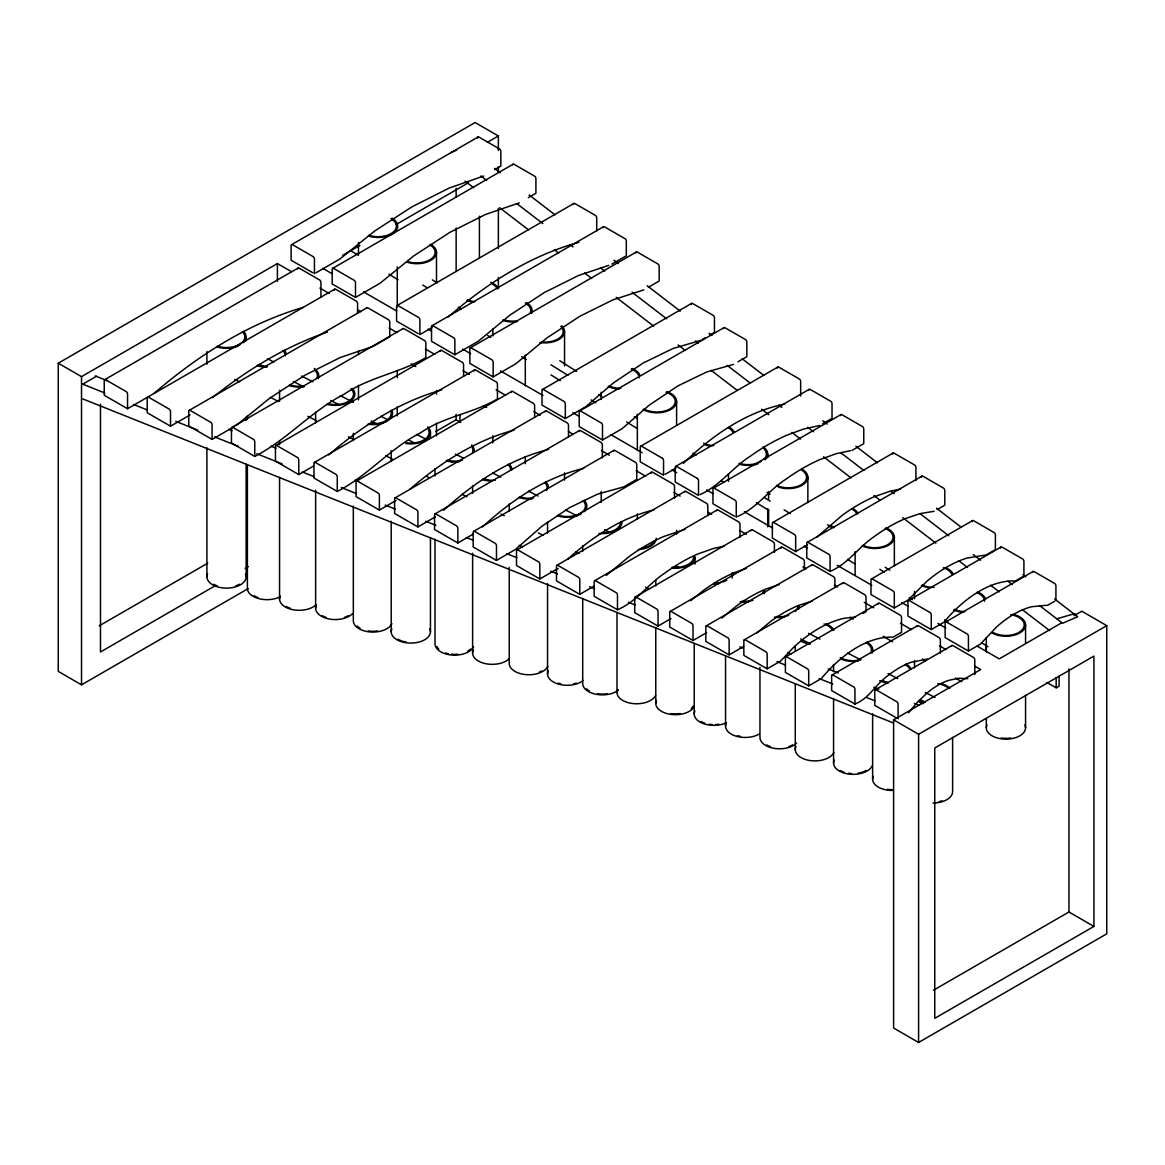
<?xml version="1.0" encoding="UTF-8"?>
<svg xmlns="http://www.w3.org/2000/svg" width="1165" height="1165" viewBox="0 0 1165 1165"><rect width="100%" height="100%" fill="white"/><g stroke="black" fill="none" stroke-linecap="round" stroke-linejoin="round"><path stroke-width="1.5" d="M908.54 712.82L917.947 701.563L927.893 692.272A72.23 41.707 -60 0 1 948.354 680.447L958.314 678.263L967.707 678.656M816.869 537.167L842.397 515.178A176.308 101.792 -60 0 1 874.493 496.654L890.104 491.193L900.501 489.096M683.418 463.35C711.611 435.958 745.585 411.973 784.715 404.037M482.499 526.915C511.275 500.338 545.22 477.388 583.796 468.345M443.603 510.285C473.631 482.936 508.799 459.447 548.555 449.384M606.251 575.437L629.522 556.244A199.652 115.277 -60 0 1 663.686 536.526L685.093 529.303M328.661 454.947C361.616 426.317 399.42 401.765 441.768 389.911M567.486 559.433C592.213 537.007 621.178 517.799 653.973 509.877M756.522 633.265L770.24 621.775A136.553 78.841 -60 0 1 798.462 605.48L812.194 601.111M447.972 317.186C486.023 284.056 529.827 255.732 578.874 242.349M236.277 425.429L269.464 398.386L304.822 375.276L340.18 357.553L373.368 346.282L389.765 336.816L389.765 322.152A2.155 1.238 60 0 0 388.673 319.836L367.98 307.895A2.155 1.252 60 0 0 366.567 308.172M721.849 618.033L736.295 606.12A151.29 87.346 -60 0 1 766.017 588.966L779.036 584.597M690.641 600.747L703.252 590.597A165.153 95.355 -60 0 1 734.314 572.67L746.43 568.404M153.897 393.522C197.555 355.893 247.417 323.71 303.104 307.385M409.876 489.3C440.181 463.058 474.941 440.385 514.085 430.191M212.452 397.658C246.98 370.004 285.367 346.413 327.394 332.083M237.296 346.646L239.99 344.782M248.261 588.558L81.521 684.831L58.25 671.389L58.25 363.203L475.102 122.529L498.372 135.97L498.372 150.474M291.57 244.679L477.985 137.048M58.25 363.203L81.521 376.644L277.401 263.552L291.556 271.722M487.392 142.305L498.372 135.97M82.074 384.552L96.389 376.295M104.69 379.703L298.08 268.052M342.612 255.397L359.912 245.407M396.071 224.539L468.403 182.774M315.933 272.843L339.831 259.038L374.649 231.049L411.74 206.948L448.831 188.206L483.65 176.002M494.601 169.682L500.848 166.071L500.848 151.406A2.155 1.238 60 0 0 499.756 149.091L479.063 137.15A2.155 1.252 60 0 0 477.534 138.038M332.637 268.387L513.051 164.236M127.553 408.726L127.553 394.076A2.155 1.238 60 0 0 126.461 391.76L105.767 379.819A2.155 1.252 60 0 0 104.238 380.693L104.238 395.27L127.553 408.726L334.704 289.197M355.5 297.41L355.5 282.76A2.155 1.238 60 0 0 354.408 280.445L333.729 268.489A2.155 1.252 60 0 0 332.2 269.377L332.2 283.954L355.5 297.41L380.081 283.226L413.779 255.878L449.675 232.476L485.572 214.433L519.27 202.87M528.342 197.628L535.915 193.259L535.915 178.595A2.155 1.238 60 0 0 534.822 176.279L514.129 164.338A2.155 1.252 60 0 0 512.658 164.789M189.211 410.386L366.902 307.793M170.527 426.215L170.527 411.565A2.155 1.238 60 0 0 169.435 409.25L148.741 397.309A2.155 1.252 60 0 0 147.212 398.182L147.212 412.76L170.527 426.215L190.011 414.973M397.032 305.565L573.85 203.482M231.893 427.395L402.988 328.617M212.074 439.409L212.074 424.744A2.155 1.238 60 0 0 210.982 422.429L190.288 410.488A2.155 1.252 60 0 0 188.759 411.376L188.759 425.953L212.074 439.409L234.762 426.303M431.997 325.749L603.455 226.753M431.938 327.627L419.895 334.588L419.895 319.924A2.155 1.238 60 0 0 418.803 317.608L398.11 305.667A2.155 1.252 60 0 0 396.581 306.555L396.581 321.132L418.337 333.685M254.756 456.418L254.756 441.753A2.155 1.238 60 0 0 253.664 439.438L232.985 427.497A2.155 1.252 60 0 0 231.456 428.385L231.456 442.962L254.756 456.418C287.245 439.788 311.39 410.968 344.068 394.28C369.174 377.111 400.134 372.858 425.851 357.64L425.851 342.991A2.155 1.238 60 0 0 424.744 340.675L404.066 328.719A2.155 1.252 60 0 0 402.58 329.185M275.916 445.554L440.719 350.403M454.86 354.772L454.86 340.122A2.155 1.238 60 0 0 453.768 337.806L433.074 325.851A2.155 1.252 60 0 0 431.545 326.739L431.545 341.316L454.86 354.772L478.218 341.287L510.241 314.914L544.361 292.531L578.481 275.508L608.785 265.372M611.931 264.091L626.319 255.79L626.319 241.126A2.155 1.238 60 0 0 625.226 238.81L604.533 226.869A2.155 1.252 60 0 0 603.004 227.743M470.296 347.854L636.308 252.019M314.404 462.432L474.577 369.96M298.779 474.592L298.779 459.927A2.155 1.238 60 0 0 297.687 457.612L276.993 445.671A2.155 1.252 60 0 0 275.464 446.544L275.464 461.122L298.779 474.592L313.749 465.942M493.159 376.892L493.159 362.228A2.155 1.238 60 0 0 492.067 359.912L471.374 347.971A2.155 1.252 60 0 0 469.844 348.845L469.844 363.422L493.159 376.892L515.775 363.829L546.778 338.039L579.806 316.283L612.848 299.9L643.852 289.881M648.439 287.231L659.172 281.042L659.172 266.377A2.155 1.238 60 0 0 658.065 264.062L637.386 252.121A2.155 1.252 60 0 0 635.857 253.009M99.229 625.823L207.719 563.19M435.695 431.574L456.141 419.764L460.787 422.458M337.267 491.455L337.267 476.805A2.155 1.238 60 0 0 336.175 474.49L315.482 462.549A2.155 1.252 60 0 0 313.953 463.422L313.953 478L337.267 491.455C367.849 475.903 390.086 448.234 420.871 432.608C444.447 416.327 473.456 413.226 497.44 398.983L497.44 384.319A2.155 1.238 60 0 0 496.348 382.003L475.669 370.062A2.155 1.252 60 0 0 474.14 370.951M356.519 481.058L511.77 391.425M542.453 389.518L691.588 303.41M215.263 585.704L100.481 651.978L100.481 404.226M245.131 568.462L248.276 566.641M395.051 497.906L545.628 410.968M379.382 510.081L379.382 495.431A2.155 1.238 60 0 0 378.29 493.115L357.597 481.174A2.155 1.252 60 0 0 356.068 482.048L356.068 496.625L379.382 510.081L395.998 500.499M565.316 418.541L565.316 403.891A2.155 1.238 60 0 0 564.224 401.575L543.531 389.62A2.155 1.252 60 0 0 542.002 390.508L542.002 405.085L565.316 418.541L585.631 406.818L613.489 382.848L643.167 363.029L672.831 348.583L700.689 340.384M702.218 339.51L705.276 337.733M709.864 335.083L714.451 332.447L714.451 317.783A2.155 1.238 60 0 0 713.359 315.467L692.665 303.526A2.155 1.252 60 0 0 691.136 304.4M579.631 410.983L723.96 327.656M434.982 513.94L579.486 430.526M417.915 526.929L417.915 512.28A2.155 1.238 60 0 0 416.822 509.964L396.129 498.008A2.155 1.252 60 0 0 394.6 498.897L394.6 513.474L417.915 526.929L435.492 516.779M602.509 440.021L602.509 425.356A2.155 1.238 60 0 0 601.402 423.041L580.723 411.099A2.155 1.252 60 0 0 579.194 411.973L579.194 426.55L602.509 440.021L622.168 428.662L649.123 405.216L677.841 385.95L706.558 372.043L733.513 364.383M737.955 361.82L746.823 356.694L746.823 342.029A2.155 1.238 60 0 0 745.731 339.714L725.038 327.773A2.155 1.252 60 0 0 723.509 328.647M473.616 531.386L613.897 450.389M457.86 542.977L457.86 528.313A2.155 1.238 60 0 0 456.753 525.997L436.074 514.056A2.155 1.252 60 0 0 434.545 514.93L434.545 529.507L457.86 542.977L472.99 534.225M640.692 446.239L777.798 367.077M496.479 560.409L496.479 545.759A2.155 1.238 60 0 0 495.387 543.429L474.694 531.488A2.155 1.252 60 0 0 473.165 532.376L473.165 546.953L496.479 560.409L515.585 549.37L541.783 526.362L569.7 507.561L597.616 494.12L623.814 486.883L636.76 479.412L636.76 464.762A2.155 1.238 60 0 0 635.668 462.447L614.974 450.491A2.155 1.252 60 0 0 613.445 451.379M516.969 549.938L651.643 472.175M675.656 466.422L809.165 389.358M665.113 474.359L676.006 468.082M556.914 565.316L684.947 491.412M539.832 578.961L539.832 564.297A2.155 1.238 60 0 0 538.74 561.981L518.046 550.04A2.155 1.252 60 0 0 516.517 550.928L516.517 565.506L539.832 578.961L558.181 568.374M700.034 494.572C719.824 485.892 732.436 467.616 750.391 456.127A217.01 125.296 -60 0 1 786.025 435.564L803.34 429.113L819.709 425.487M822.781 423.71L832.028 418.381L832.028 403.716A2.155 1.238 60 0 0 830.936 401.401L810.243 389.459A2.155 1.252 60 0 0 808.714 390.333M713.402 488.222L840.897 414.609M594.616 580.723L717.13 509.993M579.777 594.354L579.777 579.689A2.155 1.238 60 0 0 578.685 577.374L557.991 565.433A2.155 1.252 60 0 0 556.477 566.307L556.477 580.884L579.777 594.354L594.31 585.951M737.722 516.415C756.755 508.129 768.594 490.334 785.807 479.266A197.977 114.301 -60 0 1 819.825 459.622L836.368 453.636L850.465 450.68M851.994 450.433L863.76 443.647L863.76 428.982A2.155 1.238 60 0 0 862.653 426.667L841.975 414.725A2.155 1.252 60 0 0 840.446 415.599M635.173 597.048L751.556 529.857M617.479 609.761L617.479 595.097A2.155 1.238 60 0 0 616.387 592.781L595.694 580.84A2.155 1.252 60 0 0 594.165 581.714L594.165 596.291L617.479 609.761C636.541 601.766 648.104 583.985 665.084 572.889A182.92 105.607 -60 0 1 697.777 554.016L713.679 548.395L724.281 546.196M772.803 522.503L893.074 453.069M670.166 611.465L781.526 547.171M658.036 626.086L658.036 611.421A2.155 1.238 60 0 0 656.943 609.106L636.25 597.164A2.155 1.252 60 0 0 634.721 598.038L634.721 612.63L658.036 626.086L670.996 618.586M807.214 542.38L921.923 476.15M795.666 551.54L795.666 536.876A2.155 1.238 60 0 0 794.574 534.56L773.88 522.619A2.155 1.252 60 0 0 772.351 523.493L772.351 538.084L795.666 551.54L807.578 544.652M706.281 625.853L812.049 564.792M693.029 640.488L693.029 625.823A2.155 1.238 60 0 0 691.937 623.508L671.244 611.567A2.155 1.252 60 0 0 669.715 612.455L669.715 627.032L693.029 640.488L706.674 632.61M830.077 571.403L830.077 556.739A2.155 1.238 60 0 0 828.985 554.424L808.292 542.482A2.155 1.252 60 0 0 806.763 543.371L806.763 557.948L830.077 571.403C848.12 563.947 858.663 546.822 874.653 536.293A160.435 92.632 -60 0 1 905.249 518.629L920.146 513.59L934.199 511.289M937.228 509.542L944.786 505.188L944.786 490.523A2.155 1.238 60 0 0 943.679 488.208L923 476.267A2.155 1.252 60 0 0 921.471 477.14M744.289 639.803L843.125 582.733M729.144 654.876L729.144 640.226A2.155 1.238 60 0 0 728.052 637.91L707.359 625.954A2.155 1.252 60 0 0 705.83 626.843L705.83 641.42L729.144 654.876L743.561 646.56M871.435 578.961L972.527 520.609M785.836 656.827L878.658 603.252M767.167 668.827L767.167 654.162A2.155 1.238 60 0 0 766.06 651.847L745.382 639.905A2.155 1.252 60 0 0 743.853 640.794L743.853 655.371L767.167 668.827L780.623 661.05L792.739 648.235A118.947 68.677 -60 0 1 844.756 618.207L855.387 617.086M862.959 613.518L866.003 611.771L866.003 597.106A2.155 1.238 60 0 0 864.896 594.791L844.217 582.85A2.155 1.252 60 0 0 842.688 583.723M894.298 607.984L894.298 593.335A2.155 1.238 60 0 0 893.206 591.019L872.527 579.063A2.155 1.252 60 0 0 870.998 579.952L870.998 594.529L894.298 607.984L908.074 600.033L926.947 581.248A124.568 71.91 -60 0 1 967.183 558.02L986.056 555.006L995.391 549.632L995.391 534.968A2.155 1.238 60 0 0 994.284 532.653L973.605 520.711A2.155 1.252 60 0 0 972.076 521.585M908.394 600.543L1001.055 547.04M808.699 685.865L808.699 671.2A2.155 1.238 60 0 0 807.607 668.885L786.928 656.943A2.155 1.252 60 0 0 785.399 657.817L785.399 672.394L808.699 685.865L821.354 678.554A105.52 60.915 -60 0 1 892.958 637.211L901.521 632.275L901.521 617.61A2.155 1.238 60 0 0 900.429 615.295L879.735 603.354A2.155 1.252 60 0 0 878.221 604.009M832.087 675.001L917.51 625.678M931.257 629.581L931.257 614.916A2.155 1.238 60 0 0 930.165 612.601L909.472 600.659A2.155 1.252 60 0 0 907.943 601.533L907.943 616.11L931.257 629.581L943.883 622.285A105.214 60.74 -60 0 1 1015.37 581L1023.918 576.078L1023.918 561.413A2.155 1.238 60 0 0 1022.826 559.098L1002.133 547.157A2.155 1.252 60 0 0 1000.604 548.031M945.572 622.023L1033.064 571.505M875.235 689.826L951.921 645.541M854.95 704.024L854.95 689.36A2.155 1.238 60 0 0 853.858 687.044L833.164 675.103A2.155 1.252 60 0 0 831.635 675.991L831.635 690.568L854.95 704.024C869.221 698.519 875.905 683.899 888.138 675.482A89.385 51.609 -60 0 1 910.943 662.317L927.355 659.041M968.435 651.046L968.435 636.381A2.155 1.238 60 0 0 967.343 634.066L946.664 622.125A2.155 1.252 60 0 0 945.135 623.013L945.135 637.59L968.435 651.046L980.362 644.158L996.701 626.843A93.914 54.216 -60 0 1 1031.52 606.732L1047.859 605.188L1054.587 601.315M1073.984 615.717L1081.775 611.217L1106.75 625.649L1106.75 933.835L918.588 1042.471L893.613 1028.04L893.613 719.854L980.682 669.584L974.391 665.958M1061.533 622.911L999.235 658.88L977.217 646.153M893.613 719.854L918.588 734.27L1106.75 625.649M1046.854 682.501L1056.218 687.816L1059.131 686.141L1059.072 675.991M933.413 990.25L1068.946 912.006L1093.92 926.423L1093.92 656.099L934.752 748.003L934.752 1018.327L1093.92 926.423M450.651 152.717L456.68 150.11M1056.903 618.79L1074.975 613.547M95.297 375.96L107.122 380.678M228.719 429.288L232.097 430.642M270.935 446.166L276.003 448.19M355.369 479.922L358.747 481.276M519.182 545.409L522.561 546.764M787.686 652.75L791.064 654.104M828.213 668.958L838.349 673.006M873.808 687.175L878.876 689.214M914.35 703.383L919.418 705.408M82.89 384.217L104.85 392.998M133.553 404.473L147.067 409.876M175.769 421.351L197.73 430.133M214.608 436.875L238.257 446.326M256.824 453.753L282.163 463.888M302.419 471.985L314.244 476.718M341.272 487.509L356.461 493.596M385.178 505.071L395.314 509.12M425.706 521.265L435.841 525.313M466.233 537.473L472.99 540.167M506.76 553.681L516.896 557.729M550.666 571.229L557.423 573.923M589.519 586.752L594.572 588.776M628.357 602.276L635.114 604.985M739.819 646.837L743.183 648.191M776.968 661.691L785.414 665.069M819.184 678.569L832.698 683.971M866.469 697.471L874.915 700.849M82.89 398.94L893.482 722.999M234.733 379.339L239.611 381.8M270.455 397.411L278.581 401.517M307.808 416.298L315.933 420.405M348.408 436.831L353.272 439.292M385.746 455.719L392.241 459.01M426.346 476.252L429.594 477.898M462.068 494.324L466.947 496.8M501.037 514.042L504.285 515.687M538.39 532.929L543.254 535.405M575.743 551.831L578.99 553.477M645.556 587.145L648.803 588.791M267.528 358.762L274.008 362.053M301.56 376.033L312.89 381.785M340.442 395.75L353.403 402.333M380.94 416.313L387.421 419.589M416.589 434.399L426.303 439.322M455.471 454.117L463.568 458.238M492.722 473.034L500.834 477.14M528.371 491.12L538.099 496.057M565.637 510.022L576.981 515.775M604.519 529.755L609.382 532.216M675.802 565.928L679.049 567.573M743.853 600.456L747.085 602.101M808.656 633.338L820 639.09M847.538 653.07L860.498 659.638M888.036 673.618L897.764 678.554M925.301 692.534L935.029 697.456M259.475 364.325L264.339 366.786M293.493 381.581L303.22 386.518M330.758 400.498L338.855 404.604M371.256 421.046L377.737 424.337M408.522 439.962L415.002 443.239M449.035 460.51L452.268 462.156M484.669 478.597L487.917 480.242M520.318 496.683L523.551 498.329M800.603 638.901L810.316 643.837M883.216 680.826L888.08 683.287M920.481 699.728L925.345 702.204M350.214 250.533L357.975 254.946M322.705 268.285L332.142 273.731M363.611 291.891L396.639 310.968M428.108 329.142L431.254 330.962M462.723 349.121L470.587 353.665M500.484 370.921L542.963 395.445M572.86 412.701L579.151 416.342M610.62 434.516L642.09 452.675M671.987 469.932L676.705 472.655M706.602 489.926L712.893 493.552M744.362 511.726L772.672 528.065M804.141 546.239L807.287 548.06M837.184 565.316L871.799 585.296M901.695 602.553L907.986 606.193M937.883 623.45L945.747 627.993M312.875 272.799L291.119 260.246L291.119 245.669A2.155 1.252 60 0 1 292.648 244.781L313.341 256.722A2.155 1.238 60 0 1 314.433 259.038L314.433 273.702M734.707 516.343L712.951 503.79L712.951 489.213A2.155 1.252 60 0 1 714.48 488.324L735.173 500.266A2.155 1.238 60 0 1 736.265 502.581L736.265 517.245M319.88 288.075L329.316 293.522M357.64 309.875L360.786 311.696M389.11 328.049L396.974 332.578M425.283 348.932L434.734 354.393M463.044 370.732L469.349 374.373M496.086 389.809L505.537 395.255M533.847 411.609L540.138 415.25M568.462 431.603L573.18 434.327M601.504 450.666L609.368 455.209M636.119 470.66L645.556 476.106M673.88 492.46L680.171 496.086M708.495 512.44L711.64 514.26M739.964 530.614L746.255 534.24M802.889 566.947L806.034 568.753M834.358 585.107L837.504 586.927M864.255 602.363L873.692 607.824M900.443 623.26L911.452 629.624M939.776 645.978L946.067 649.604M411.129 363.815L415.847 366.538M483.504 405.595L486.65 407.415M850.101 617.246L853.246 619.066M883.128 636.323L892.579 641.769M922.462 659.041L925.622 660.846M955.504 678.103L961.795 681.743M896.54 717.946L874.784 705.393L874.784 690.816A2.155 1.252 60 0 1 876.313 689.928L897.006 701.869A2.155 1.238 60 0 1 898.099 704.184L898.099 718.849M422.764 285.061L427.395 287.944M458.282 307.152L461.369 309.075M550.928 364.776L567.923 375.348M598.795 394.556L601.883 396.479M634.313 416.648L637.401 418.57M693 453.141L696.087 455.064M764.036 497.324L770.211 501.168M784.103 509.819L790.278 513.649M879.852 569.365L884.483 572.248M388.862 274.066L398.124 279.833M487.684 335.535L490.771 337.457M521.658 356.665L526.289 359.548M551.001 374.926L560.263 380.678M591.15 399.886L595.781 402.77M626.668 421.978L637.473 428.705M720.858 480.577L723.946 482.499M756.376 502.668L768.725 510.343M847.494 559.331L855.212 564.137M909.253 597.747L912.341 599.669M944.771 619.838L947.859 621.76M981.833 642.891L988.007 646.735M432.375 279.862L436.977 282.789M559.783 360.728L576.66 371.446M767.007 492.271L770.08 494.222M885.196 567.297L889.798 570.224M494.513 168.343L500.28 172.769M529.07 194.905L554.991 214.841M614.013 260.232L618.338 263.552M647.128 285.702L680.258 311.157M709.048 333.307L711.932 335.52M742.163 358.762L763.759 375.378M822.796 420.769L827.106 424.089M855.911 446.239L877.507 462.84M936.543 508.231L961.023 527.061M1022.928 574.665L1025.812 576.879M1054.602 599.014L1077.64 616.736L1062.582 623.26L1039.544 605.552M480.883 175.973L486.65 180.4M516.881 203.657L542.803 223.578M570.151 244.621L573.034 246.834M600.397 267.863L604.708 271.183M632.071 292.226L666.628 318.802M695.418 340.937L698.301 343.151M727.106 365.3L750.129 383.008M778.934 405.158L781.817 407.371M807.724 427.293L813.49 431.72M840.839 452.763L863.877 470.471M891.24 491.513L894.123 493.727M920.03 513.649L948.834 535.798M973.314 554.627L980.508 560.161M1007.871 581.189L1012.181 584.51M465.053 181.099L473.689 187.74M499.61 207.676L528.4 229.811M554.322 249.747L558.632 253.067M584.553 272.989L591.762 278.522M616.227 297.352L653.667 326.142M678.147 344.957L685.34 350.49M711.262 370.426L737.183 390.348M761.648 409.177L768.856 414.711M791.894 432.419L800.53 439.059M823.568 456.782L850.916 477.81M873.954 495.533L879.721 499.96M902.758 517.668L935.874 543.138M958.912 560.86L967.547 567.501M990.585 585.209L999.221 591.849M1022.258 609.572L1049.621 630.6M1056.145 677.681L1056.218 687.816M1068.946 668.899L1068.946 912.006M1055.927 600.528L1055.927 585.879A2.155 1.238 60 0 0 1054.835 583.563L1034.156 571.607A2.155 1.252 60 0 0 1032.627 572.496M1025.564 624.935L1025.564 642.978M1025.564 695.316L1025.564 727.805M986.318 637.561L986.318 651.992M986.318 718.776L986.318 727.805M985.954 644.274L985.954 651.453M974.785 674.579L974.785 659.914A2.155 1.238 60 0 0 973.692 657.599L952.999 645.658A2.155 1.252 60 0 0 951.587 645.92M952.606 737.343L952.606 791.676A19.63 11.33 0 0 1 932.976 803.005M940.373 653.07L940.373 640.051A2.155 1.238 60 0 0 939.281 637.736L918.588 625.78A2.155 1.252 60 0 0 917.059 626.668M918.588 734.27L918.588 1042.471M915.938 480.475L915.938 467.442A2.155 1.238 60 0 0 914.845 465.126L894.152 453.185A2.155 1.252 60 0 0 892.623 454.059M914.51 591.427L914.51 598.693M914.51 660.54L914.51 667.822M894.356 537.167L894.356 566.292M872.614 713.781L872.614 779.137M855.11 551.729L855.11 575.379M834.912 587.306L834.912 579.165A2.155 1.238 60 0 0 833.82 576.85L813.126 564.894A2.155 1.252 60 0 0 811.612 565.564M833.572 664.458L833.572 671.637M833.572 698.505L833.572 763.017M807.869 477.257L807.869 502.596M804.389 569.685L804.389 561.53A2.155 1.238 60 0 0 803.297 559.215L782.603 547.273A2.155 1.252 60 0 0 781.074 548.162M800.661 396.1L800.661 381.45A2.155 1.238 60 0 0 799.569 379.135L778.875 367.193A2.155 1.252 60 0 0 777.346 368.067M795.273 645.876L795.273 651.337M795.273 684.073L795.273 749.561M774.419 552.37L774.419 544.23A2.155 1.238 60 0 0 773.312 541.914L752.634 529.973A2.155 1.252 60 0 0 751.119 530.628M768.609 491.732L768.609 498.969M768.609 509.833L768.609 526.114M767.72 454.073L767.72 457.714M767.72 508.624L767.72 526.813M759.959 667.327L759.959 737.46A19.63 11.33 0 0 0 774.507 748.411A19.63 11.33 0 0 0 796.583 743.124M740.008 537.385L740.008 524.366A2.155 1.238 60 0 0 738.901 522.051L718.222 510.095A2.155 1.252 60 0 0 716.708 510.765M732.144 574.52L732.144 578.146M728.475 474.082L728.475 481.349M725.547 655.749L725.547 726.13M707.81 515.542L707.81 505.77A2.155 1.238 60 0 0 706.718 503.455L686.025 491.513A2.155 1.252 60 0 0 684.51 492.169M695.01 564.093L695.01 556.855A19.63 11.33 0 0 1 671.972 568.025M694.238 643.371L694.238 714.029M676.603 401.474L676.603 425.05M676.603 530.293L676.603 533.919M674.506 497.95L674.506 486.548A2.155 1.238 60 0 0 673.414 484.232L652.72 472.291A2.155 1.252 60 0 0 651.191 473.165M655.764 580.374L655.764 585.806M655.764 627.396L655.764 703.369M637.342 414.172L637.342 450.462M637.342 513.969L637.342 519.415M616.999 612.615L616.999 692.447M602.349 457.918L602.349 444.884A2.155 1.238 60 0 0 601.256 442.569L580.563 430.628A2.155 1.252 60 0 0 579.034 431.516M601.213 392.256L601.213 399.478M601.213 491.543L601.213 502.377M596.713 230.874L596.713 217.84A2.155 1.238 60 0 0 595.606 215.525L574.928 203.584A2.155 1.252 60 0 0 573.398 204.472M582.704 545.832L582.704 551.263M582.704 598.373L582.704 683.535A19.63 11.33 0 0 0 596.422 694.34A19.63 11.33 0 0 0 618.397 690.044M568.491 436.744L568.491 425.341A2.155 1.238 60 0 0 567.399 423.026L546.705 411.085A2.155 1.252 60 0 0 545.191 411.74M564.544 331.544L564.544 365.956M564.544 472.815L564.544 480.053M547.55 522.226L547.55 533.06M547.55 583.636L547.55 673.967M534.633 417.201L534.633 405.799A2.155 1.238 60 0 0 533.541 403.483L512.848 391.527A2.155 1.252 60 0 0 511.377 391.993M525.299 355.092L525.299 385.877M525.299 456.505L525.299 463.757M509.236 504.008L509.236 511.26M509.236 567.413L509.236 663.424A19.63 11.33 0 0 0 526.303 674.651A19.63 11.33 0 0 0 547.812 666.351M498.372 166.784L498.372 172.231M498.372 208.477L498.372 248.363M498.372 277.372L498.372 288.25M492.839 328.719L492.839 335.986M492.839 435.71L492.839 442.962M479.412 216.209L479.412 257.8M472.611 486.082L472.611 493.348M472.611 553.215L472.611 653.012M463.583 376.178L463.583 364.776A2.155 1.238 60 0 0 462.49 362.461L441.812 350.519A2.155 1.252 60 0 0 440.283 351.175M459.942 414.522L459.942 421.745M456.141 188.308L456.141 197.351M456.141 228.092L456.141 271.489M456.141 414.347L456.141 419.764M436.496 252.368L436.496 283.255M436.496 390.435L436.496 394.076M436.496 423.128L436.496 435.856M434.996 468.665L434.996 475.888M434.996 539.089L434.996 643.823A19.63 11.33 0 0 0 452.064 655.05A19.63 11.33 0 0 0 473.572 646.75M430.453 432.55L430.453 437.982M430.453 537.575L430.453 631.736M397.25 266.901L397.25 306.876M397.25 370.455L397.25 377.722M397.25 406.789L397.25 415.876M391.207 450.651L391.207 461.515M391.207 521.279L391.207 631.736M358.471 242.436L358.471 255.091M358.471 350.985L358.471 354.597M358.471 385.353L358.471 399.828M357.568 313.341L357.568 303.57A2.155 1.238 60 0 0 356.475 301.254L335.797 289.313A2.155 1.252 60 0 0 334.268 290.187M353.33 433.263L353.33 440.545M353.33 506.061L353.33 620.741A19.63 11.33 0 0 0 370.383 631.969A19.63 11.33 0 0 0 391.906 623.668M320.943 297.075L320.943 282.425A2.155 1.238 60 0 0 319.851 280.11L299.157 268.154A2.155 1.252 60 0 0 297.628 269.042M315.628 412.192L315.628 423.084M315.628 490.247L315.628 608.232M279.556 390.29L279.556 401.182M279.556 441.098L279.556 444.739M279.556 477.402L279.556 598.985M277.401 263.552L277.401 281.289M247.388 415.774L247.388 419.4M247.388 464.82L247.388 588.34A19.63 11.33 0 0 0 258.717 598.606A19.63 11.33 0 0 0 279.629 597.019M246.15 336.991L246.15 340.631M246.15 416.924L246.15 420.55M246.15 464.151L246.15 576.792M206.904 351.524L206.904 364.237M206.904 447.811L206.904 576.792M81.521 376.644L81.521 684.831M1024.894 724.863A19.63 11.33 0 0 1 1005.934 739.134A19.63 11.33 0 0 1 986.988 724.863M1010.667 737.998A18.291 10.558 0 0 1 1001.201 737.998M1012.647 614.275A19.63 11.33 0 0 1 1022.491 631.022A19.63 11.33 0 0 1 992.056 632.944M1010.667 614.727A18.291 10.558 0 0 1 1021.778 630.207A18.291 10.558 0 0 1 993.002 632.391M961.242 612.164A19.63 11.33 0 0 1 953.713 609.907M977.581 591.937A19.63 11.33 0 0 1 985.284 598.286M964.737 611.741A18.291 10.558 0 0 1 954.572 609.31M976.809 592.577A18.291 10.558 0 0 1 984.614 601.227M929.058 587.815A19.63 11.33 0 0 1 921.515 585.544M945.383 567.588A19.63 11.33 0 0 1 953.087 573.937M934.141 587.422A18.291 10.558 0 0 1 922.374 584.961M943.271 567.719A18.291 10.558 0 0 1 951.805 574.141M885.982 527.891A19.63 11.33 0 0 1 890.308 544.07A19.63 11.33 0 0 1 862.115 545.846M885.225 528.517A18.291 10.558 0 0 1 889.245 543.604A18.291 10.558 0 0 1 862.974 545.264M834.125 527.614A19.63 11.33 0 0 1 829.393 526.478M853.086 508.654A19.63 11.33 0 0 1 858.168 513.736M834.475 526.857A18.291 10.558 0 0 1 827.456 524.745M852.139 509.192A18.291 10.558 0 0 1 856.872 513.925M802.117 469.247A19.63 11.33 0 0 1 803.806 484.145A19.63 11.33 0 0 1 778.424 487.072M801.17 469.786A18.291 10.558 0 0 1 801.724 484.392A18.291 10.558 0 0 1 776.487 485.339M763.133 446.792A19.63 11.33 0 0 1 765.099 459.738M757.905 463.888A19.63 11.33 0 0 1 739.804 464.34M763.934 448.802A18.291 10.558 0 0 1 763.934 459.36M761.036 461.544A18.291 10.558 0 0 1 738.96 463.219M710.271 446.122A19.63 11.33 0 0 1 705.539 444.986M729.232 427.162A19.63 11.33 0 0 1 734.3 432.244M713.766 445.685A18.291 10.558 0 0 1 703.587 443.253M728.285 427.701A18.291 10.558 0 0 1 733.018 432.433M666.788 391.658A19.63 11.33 0 0 1 672.54 408.362A19.63 11.33 0 0 1 643.095 409.483M666.118 392.328A18.291 10.558 0 0 1 671.477 407.896A18.291 10.558 0 0 1 644.041 408.93M619.139 389.095A19.63 11.33 0 0 1 608.232 386.489M632.1 368.533A19.63 11.33 0 0 1 639.803 374.882M620.843 388.367A18.291 10.558 0 0 1 609.091 385.906M631.328 369.159A18.291 10.558 0 0 1 639.134 377.81M561.909 325.88A19.63 11.33 0 0 1 560.481 338.447A19.63 11.33 0 0 1 539.832 342.495M560.758 326.273A18.291 10.558 0 0 1 559.899 337.602A18.291 10.558 0 0 1 541.74 341.942M526.332 302.58A19.63 11.33 0 0 1 531.415 313.531M517.537 321.54A19.63 11.33 0 0 1 502.654 320.404M525.386 303.133A18.291 10.558 0 0 1 530.119 313.327M517.187 320.797A18.291 10.558 0 0 1 503.309 319.734M472.859 302.245A19.63 11.33 0 0 1 466.947 300.279M490.815 282.323A19.63 11.33 0 0 1 498.518 288.672M474.839 301.808A18.291 10.558 0 0 1 467.806 299.696M492.504 284.144A18.291 10.558 0 0 1 497.237 288.876M430.744 244.359A19.63 11.33 0 0 1 432.433 259.271A19.63 11.33 0 0 1 407.051 262.183M429.798 244.912A18.291 10.558 0 0 1 431.37 258.805A18.291 10.558 0 0 1 407.721 261.513M391.964 218.132A19.63 11.33 0 0 1 393.654 233.044A19.63 11.33 0 0 1 368.286 235.956M391.018 218.685A18.291 10.558 0 0 1 392.605 232.578A18.291 10.558 0 0 1 368.956 235.286M942.121 800.821A18.291 10.558 0 0 1 939.238 801.607M923.175 703.704A19.63 11.33 0 0 1 919.112 701.898M942.791 684.073A19.63 11.33 0 0 1 949.97 688.224M923.845 703.034A18.291 10.558 0 0 1 920.044 701.345M937.708 683.695A18.291 10.558 0 0 1 948.82 688.602M892.244 790.467A19.63 11.33 0 0 1 873.284 776.21M892.244 789.695A18.291 10.558 0 0 1 887.512 789.331M887.162 682.981A19.63 11.33 0 0 1 879.633 680.71M906.122 664.021A19.63 11.33 0 0 1 911.205 669.103M887.512 682.239A18.291 10.558 0 0 1 883.099 681.176M905.176 664.574A18.291 10.558 0 0 1 909.909 669.307M872.148 765.958A19.63 11.33 0 0 1 848.105 773.968A19.63 11.33 0 0 1 834.242 760.09M866.119 770.487A18.291 10.558 0 0 1 857.921 773.225M851.6 773.545A18.291 10.558 0 0 1 848.455 773.225M844.043 772.162A18.291 10.558 0 0 1 840.256 770.487M867.066 642.119A19.63 11.33 0 0 1 872.148 653.055M858.27 661.065A19.63 11.33 0 0 1 840.577 658.808M866.119 642.658A18.291 10.558 0 0 1 870.852 652.866M860.92 659.696A18.291 10.558 0 0 1 840.256 657.599M833.849 752.503A19.63 11.33 0 0 1 809.806 760.512A19.63 11.33 0 0 1 795.943 746.634M809.806 644.085A19.63 11.33 0 0 1 801.01 641.158M826.145 623.857A19.63 11.33 0 0 1 833.849 630.207M810.156 643.342A18.291 10.558 0 0 1 801.957 640.604M824.034 624.003A18.291 10.558 0 0 1 832.553 630.411M792.52 744.93A18.291 10.558 0 0 1 788.734 746.605M770.444 746.605A18.291 10.558 0 0 1 766.657 744.93M799.219 606.164A19.63 11.33 0 0 1 798.549 609.106M784.671 617.115A19.63 11.33 0 0 1 774.507 617.115M797.879 606.164A18.291 10.558 0 0 1 795.418 611.45M788.734 615.309A18.291 10.558 0 0 1 776.414 616.562M759.056 734.139A19.63 11.33 0 0 1 735.363 735.945A19.63 11.33 0 0 1 726.217 723.203M740.445 736.324A18.291 10.558 0 0 1 737.445 735.697M764.793 590.786A19.63 11.33 0 0 1 764.124 593.713M748.585 601.941A19.63 11.33 0 0 1 740.095 601.737M763.468 590.786A18.291 10.558 0 0 1 762.842 593.524M752.91 600.354A18.291 10.558 0 0 1 742.003 601.184M726.479 722.693A19.63 11.33 0 0 1 703.325 723.582A19.63 11.33 0 0 1 694.908 711.087M718.601 724.222A18.291 10.558 0 0 1 715.456 724.543M712.266 724.543A18.291 10.558 0 0 1 709.135 724.222M704.723 723.159A18.291 10.558 0 0 1 700.937 721.485M733.484 572.714A19.63 11.33 0 0 1 732.814 575.641M718.936 583.65A19.63 11.33 0 0 1 713.868 584.044M732.144 572.714A18.291 10.558 0 0 1 731.533 575.437M726.8 580.17A18.291 10.558 0 0 1 722.999 581.859M721.601 582.282A18.291 10.558 0 0 1 713.868 583.272M694.34 706.296A19.63 11.33 0 0 1 670.312 714.305A19.63 11.33 0 0 1 656.434 700.427M693.059 706.092A18.291 10.558 0 0 1 691.224 708.64M680.127 713.562A18.291 10.558 0 0 1 670.661 713.562M693.67 556.855A18.291 10.558 0 0 1 672.205 567.253M655.575 695.374A19.63 11.33 0 0 1 631.547 703.383A19.63 11.33 0 0 1 617.668 689.505M656.245 538.23A19.63 11.33 0 0 1 638.333 549.516M654.279 540.953A18.291 10.558 0 0 1 641.347 548.424M607.052 693.743A18.291 10.558 0 0 1 597.587 693.743M589.388 691.005A18.291 10.558 0 0 1 586.49 688.821M621.95 522.269A19.63 11.33 0 0 1 598.912 533.424M620.61 522.269A18.291 10.558 0 0 1 602.32 532.827M583.257 680.462A19.63 11.33 0 0 1 558.88 684.234A19.63 11.33 0 0 1 548.22 671.025M576.311 683.112A18.291 10.558 0 0 1 573.428 683.884M560.918 683.884A18.291 10.558 0 0 1 558.035 683.112M584.175 500.309A19.63 11.33 0 0 1 584.175 511.639M581.044 513.983A19.63 11.33 0 0 1 557.365 515.775M583.01 500.688A18.291 10.558 0 0 1 580.097 513.43A18.291 10.558 0 0 1 558.035 515.105M541.783 670.88A18.291 10.558 0 0 1 539.351 672.074M532.274 498.868A19.63 11.33 0 0 1 519.051 497.528M545.861 482.048A19.63 11.33 0 0 1 548.482 487.713M544.696 482.426A18.291 10.558 0 0 1 546.516 490.436M533.599 497.906A18.291 10.558 0 0 1 519.721 496.858M509.236 658.676A19.63 11.33 0 0 1 484.727 663.482A19.63 11.33 0 0 1 473.281 650.085M492.242 481.087A19.63 11.33 0 0 1 482.426 479.572M509.236 464.092A19.63 11.33 0 0 1 511.872 469.757M495.416 480.155A18.291 10.558 0 0 1 483.096 478.902M508.086 464.471A18.291 10.558 0 0 1 510.532 469.757M470.456 649.094A18.291 10.558 0 0 1 467.558 651.293M457.801 654.22A18.291 10.558 0 0 1 451.438 654.22M448.379 653.74A18.291 10.558 0 0 1 445.481 652.968M438.783 649.094A18.291 10.558 0 0 1 436.962 646.56M459.709 461.544A19.63 11.33 0 0 1 446.326 460.874M471.621 444.943A19.63 11.33 0 0 1 474.242 450.607M472.291 447.87A18.291 10.558 0 0 1 472.291 453.331M462.359 460.175A18.291 10.558 0 0 1 446.894 460.175M429.783 628.809A19.63 11.33 0 0 1 410.823 643.08A19.63 11.33 0 0 1 391.877 628.809M406.09 641.944A18.291 10.558 0 0 1 403.105 641.303M401.692 640.881A18.291 10.558 0 0 1 397.906 639.206M427.832 426.885A19.63 11.33 0 0 1 426.405 439.438A19.63 11.33 0 0 1 405.755 443.486M428.487 429.812A18.291 10.558 0 0 1 406.09 442.744M377.678 630.935A18.291 10.558 0 0 1 368.213 630.935M360.014 628.197A18.291 10.558 0 0 1 357.116 626.013M391.906 410.313A19.63 11.33 0 0 1 367.878 424.191M390.61 410.502A18.291 10.558 0 0 1 369.771 423.638M352.252 613.897A19.63 11.33 0 0 1 327.744 618.702A19.63 11.33 0 0 1 316.298 605.305M348.189 615.702A18.291 10.558 0 0 1 344.403 617.377M326.113 617.377A18.291 10.558 0 0 1 322.326 615.702M352.252 388.382A19.63 11.33 0 0 1 349.718 401.692A19.63 11.33 0 0 1 326.957 404.313M351.087 388.76A18.291 10.558 0 0 1 348.743 401.182A18.291 10.558 0 0 1 327.525 403.614M316.166 604.65A19.63 11.33 0 0 1 291.672 609.441A19.63 11.33 0 0 1 280.226 596.043M290.041 608.115A18.291 10.558 0 0 1 286.24 606.441M314.2 368.49A19.63 11.33 0 0 1 318.132 378.712M304.254 386.722A19.63 11.33 0 0 1 289.371 385.586M315.016 370.499A18.291 10.558 0 0 1 316.836 378.509M303.905 385.979A18.291 10.558 0 0 1 290.041 384.916M257.873 597.485A18.291 10.558 0 0 1 254.087 595.796M267.003 367.164A19.63 11.33 0 0 1 257.203 365.65M283.998 350.17A19.63 11.33 0 0 1 285.964 352.893M267.003 366.392A18.291 10.558 0 0 1 257.873 364.98M282.847 350.548A18.291 10.558 0 0 1 285.294 355.835M245.48 573.85A19.63 11.33 0 0 1 226.52 588.121A19.63 11.33 0 0 1 207.574 573.85M239.451 584.247A18.291 10.558 0 0 1 235.665 585.937M217.374 585.937A18.291 10.558 0 0 1 213.588 584.247M243.514 331.326A19.63 11.33 0 0 1 243.514 342.656M236.335 346.806A19.63 11.33 0 0 1 216.719 346.806M242.364 331.719A18.291 10.558 0 0 1 239.451 344.461A18.291 10.558 0 0 1 217.374 346.136M662.463 458.296L641.769 446.341A2.155 1.252 60 0 0 640.24 447.229L640.24 461.806L663.555 475.262L663.555 460.612A2.155 1.238 60 0 0 662.463 458.296M697.427 478.48L676.749 466.539A2.155 1.252 60 0 0 675.219 467.413L675.219 481.99L698.519 495.46L698.519 480.796A2.155 1.238 60 0 0 697.427 478.48"/></g></svg>
